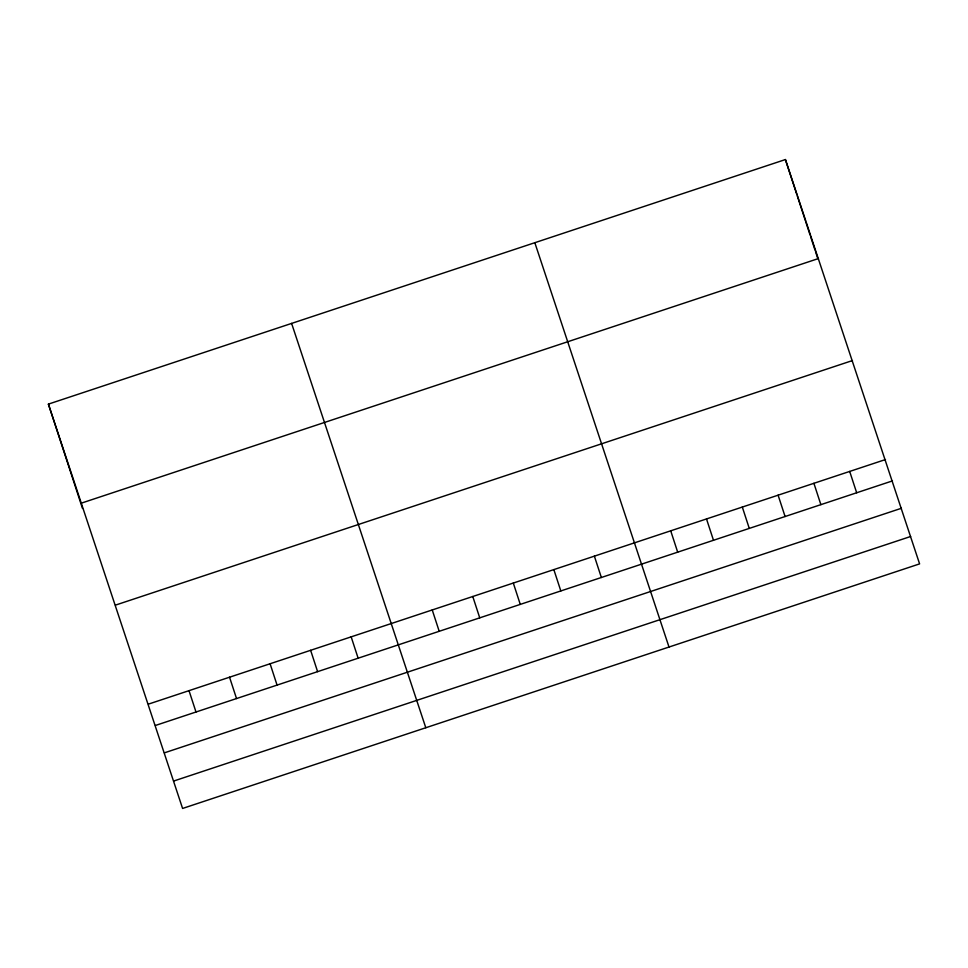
<?xml version="1.0" encoding="UTF-8"?>
<svg xmlns="http://www.w3.org/2000/svg" width="968" height="968" viewBox="0 0 968 968"><rect width="100%" height="100%" fill="white"/><g stroke="black" fill="none" stroke-linecap="round" stroke-linejoin="round"><path stroke-width="1.45" d="M48.4 404.116L785.411 159.551L919.6 563.884L182.589 808.449L48.4 404.116L82.498 508.454M81.433 503.118L818.444 258.553M115.458 605.121L852.469 360.556M148.479 704.111L885.502 459.546M155.461 725.455L892.472 480.89M164.415 752.838L901.426 508.273M173.635 781.055L910.646 536.49M534.832 242.714L669.009 647.035M291.61 323.409L425.799 727.742M785.411 159.551L796.87 194.592M797.317 195.959L805.497 220.982M805.957 222.398L810.107 235.091M810.567 236.494L815.044 250.192M815.492 251.559L817.73 258.408M849.698 471.428L856.68 492.772M813.906 483.31L820.876 504.643M778.103 495.18L785.084 516.525M742.311 507.063L749.28 528.407M706.507 518.945L713.489 540.289M670.715 530.827L677.685 552.159M594.376 556.152L601.358 577.497M553.841 569.607L560.823 590.94M513.306 583.051L520.276 604.395M472.771 596.506L479.741 617.85M432.236 609.961L439.206 631.293M351.166 636.859L358.136 658.204M310.631 650.315L317.601 671.647M270.096 663.758L277.066 685.102M229.549 677.213L236.531 698.557M189.014 690.656L195.996 712"/></g></svg>
